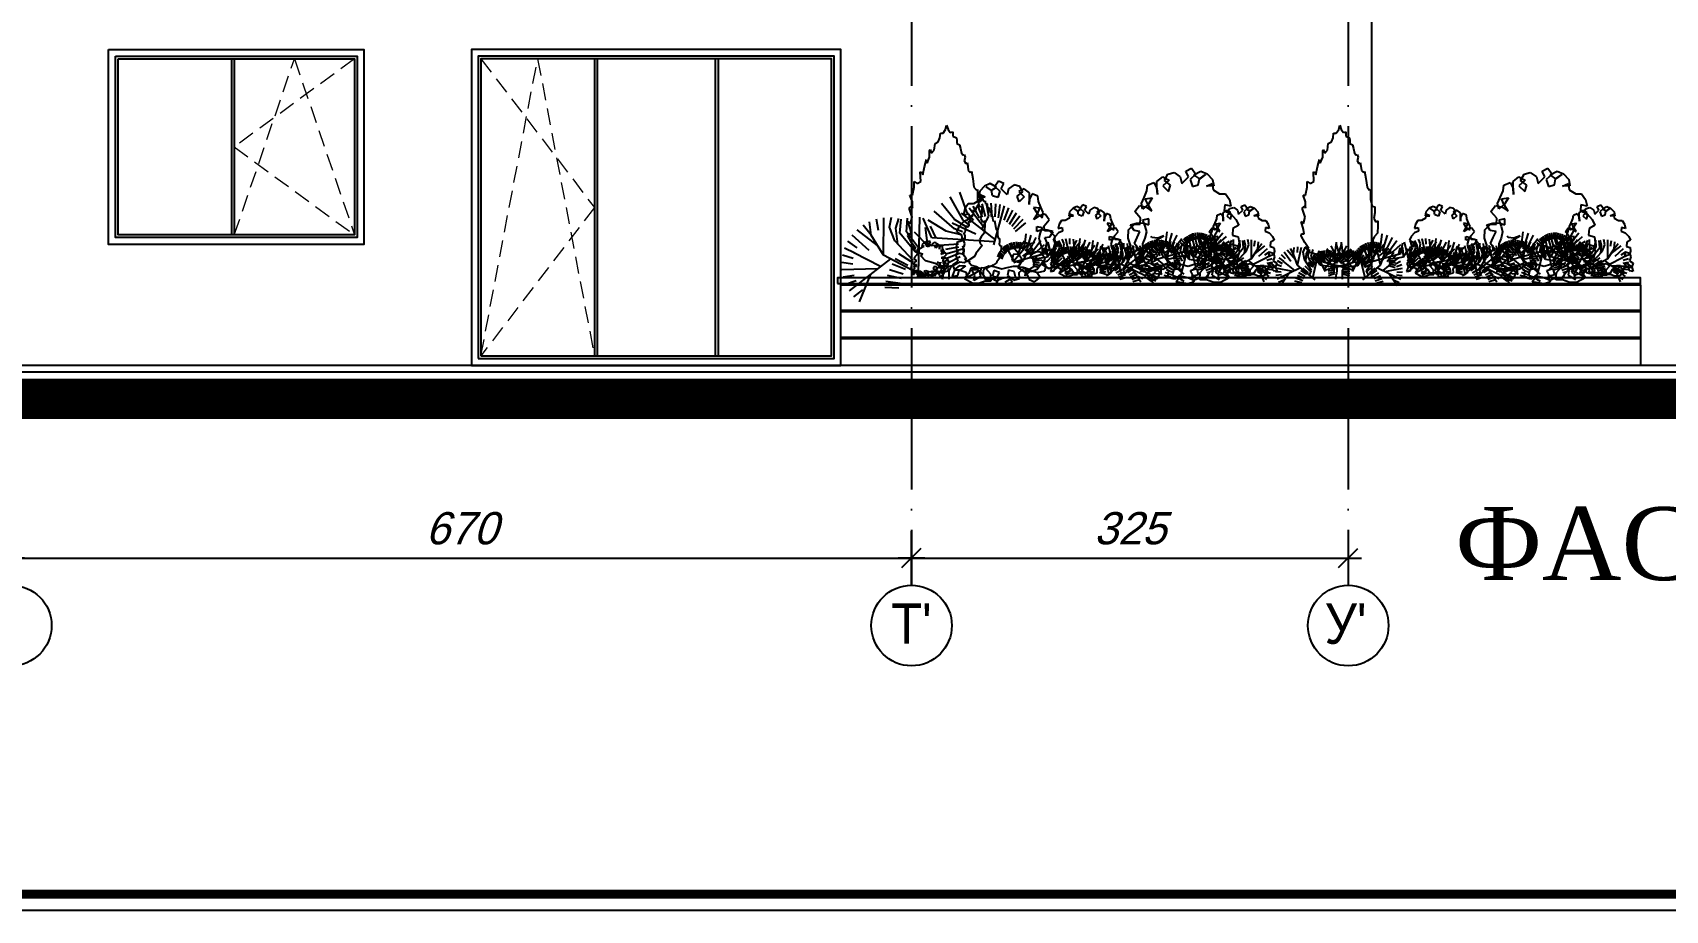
# Model space of a CAD drawing. Extents: x 9615146 to 9672346, y 4699603 to 4705703.
# Drawn here: x 9653830 to 9655045, y 4699603 to 4700256 of the extents above; entities that cross this region are included whole.
import ezdxf
from ezdxf.enums import TextEntityAlignment as Align

# ---------------------------------------------------------------- set-up
doc = ezdxf.new("R2010")
doc.units = 0
doc.header["$LTSCALE"] = 0.5
doc.header["$MEASUREMENT"] = 0
doc.header["$PDSIZE"] = -1
doc.linetypes.add('ACAD_ISO04W100', pattern=[30, 24, -3, 0, -3])
doc.linetypes.add('DASHED', pattern=[0.75, 0.5, -0.25])
doc.layers.get('0').update_dxf_attribs({"color": 251, "linetype": 'CONTINUOUS'})
doc.layers.get('Defpoints').update_dxf_attribs({"color": 251, "linetype": 'CONTINUOUS'})
for name, color, linetype in [('_axis', 1, 'ACAD_ISO04W100'), ('_axis_num', 1, 'CONTINUOUS'), ('_dimension', 4, 'CONTINUOUS'), ('_hatch', 9, 'CONTINUOUS'), ('_table', 3, 'CONTINUOUS'), ('_text', 4, 'CONTINUOUS'), ('_vista', 75, 'CONTINUOUS'), ('fasadi', 147, 'CONTINUOUS')]:
    doc.layers.add(name, color=color, linetype=linetype)
doc.layers.add('_punk', color=8, linetype='DASHED', lineweight=9)
doc.styles.add('leg', font='arial.ttf')
doc.styles.add('POMESHTENIA', font='arial.ttf', dxfattribs={"width": 0.9})
doc.styles.add('WIN', font='swindos.shx', dxfattribs={"oblique": 17})
doc.dimstyles.new('dim_50', dxfattribs={"dimtxt": 24, "dimasz": 1, "dimexe": 30, "dimexo": 0, "dimgap": 10, "dimtad": 1, "dimdec": 1, "dimrnd": 0.5, "dimdsep": 46, "dimtxsty": 'WIN', "dimblk1": '1', "dimblk2": '1', "dimsah": 1, "dimcen": 15, "dimdle": 10, "dimse1": 1, "dimse2": 1, "dimadec": 0, "dimazin": 0, "dimtfac": 1, "dimtdec": 1, "dimtix": 1, "dimtmove": 2, "dimatfit": 3, "dimldrblk": '1', "dimfxl": 1, "dimtolj": 1, "dimarcsym": 0})

# ---------------------------------------------------------------- blocks, each defined once
blk = doc.blocks.new('TREE8-E')
for p, q in [((-8.62, 6.91), (-10, 10.02)), ((-7.19, 7.05), (-8.98, 10.44)), ((-7.42, 8.84), (-7.9, 10.7)), ((-7.42, 8.84), (-6.79, 10.78)), ((-6.94, 5.39), (-4.62, 10.43)), ((-6.11, 9.06), (-5.69, 10.69)), ((-4.45, 8.81), (-3.55, 10.05)), ((-11.26, 6.78), (-12.51, 7.9)), ((-10.72, 7.44), (-11.79, 8.73)), ((-10.09, 8), (-10.95, 9.45)), ((-8.04, 4.03), (-10.82, 7.5)), ((-6.94, 5.39), (-7.42, 8.84)), ((-4.54, 6.64), (-4.45, 8.81)), ((-4.32, 6), (-3.61, 8.28)), ((-3.61, 8.28), (-2.65, 9.42)), ((-3.37, 7.39), (-2.35, 9.19)), ((-2.44, 3.89), (-3.37, 7.39)), ((-3.33, 0.76), (0.33, 8.32)), ((-2.38, 7.14), (-1.43, 8.96)), ((0.67, 4.77), (0.71, 7.98)), ((3.03, 4.83), (1.24, 7.41)), ((4.3, 4.6), (2.6, 8.27)), ((4.87, 5.91), (4.09, 8.87)), ((6, 5.26), (5.67, 9.21)), ((6.98, 6.04), (7.28, 9.27)), ((-8.62, 3.89), (-13.52, 5.93)), ((-11.68, 6.05), (-13.1, 6.95)), ((-2.76, 0.04), (-6.94, 5.39)), ((-3.26, 2.93), (-4.54, 6.64)), ((-1.73, 4.24), (-2.38, 7.14)), ((-0.38, 3.93), (-1.32, 6.6)), ((-0.38, 3.93), (0.43, 6.59)), ((1.23, 4.49), (1.23, 6.45)), ((6.86, 2.61), (4.33, 5.51)), ((6.02, 4.2), (4.87, 5.91)), ((6.46, 4.38), (6, 5.26)), ((9.16, 0.67), (6.19, 6.34)), ((7.4, 4.58), (6.98, 6.04)), ((8.33, 3.11), (7.54, 6.56)), ((8.35, 4.58), (8.22, 6.56)), ((8.82, 4.51), (8.9, 6.49)), ((9.28, 4.39), (9.57, 6.35)), ((9.73, 4.22), (10.22, 6.14)), ((10.16, 4.01), (10.84, 5.86)), ((10.56, 3.75), (11.43, 5.52)), ((10.93, 3.45), (11.99, 5.12)), ((-12.21, 3.59), (-13.88, 3.75)), ((-12.16, 4.44), (-13.79, 4.86)), ((-6.22, 4.47), (-13.79, 2.65)), ((-9.89, 3.59), (-13.12, 0.55)), ((-5.43, 1.62), (-7.01, 3.05)), ((-4.86, 2.09), (-6.31, 3.65)), ((-4.25, 2.5), (-5.56, 4.18)), ((-3.61, 2.86), (-4.77, 4.65)), ((-4.11, 1.77), (-3.26, 2.93)), ((1.9, 3.05), (-0.38, 3.93)), ((8.96, 0.42), (0.67, 4.77)), ((3.93, 2.31), (1.9, 3.05)), ((4.83, 3.42), (3.03, 4.83)), ((5.2, 3.72), (4.3, 4.6)), ((7.99, 2.91), (9.73, 4.22)), ((8.64, 0.04), (12.5, 4.67)), ((11.57, 2.74), (12.95, 4.16)), ((11.84, 2.34), (13.36, 3.61)), ((12.05, 1.92), (13.7, 3.02)), ((-11.9, 1.94), (-13.54, 1.57)), ((-6.86, -0.04), (-8.75, 0.93)), ((-6.43, 0.55), (-8.23, 1.68)), ((-5.95, 1.11), (-7.65, 2.39)), ((3.35, 0.5), (1.38, 0.37)), ((3.43, 0.97), (1.45, 1.05)), ((3.55, 1.44), (1.59, 1.72)), ((3.72, 1.88), (1.8, 2.37)), ((12.23, 1.47), (13.98, 2.4)), ((12.35, 1.01), (14.19, 1.75)), ((12.43, 0.54), (14.34, 1.08))]:
    blk.add_line(p, q)
blk = doc.blocks.new('_TREE03')
for p, q in [((-26, 1087), (-7, 1114)), ((-7, 1114), (1, 1146)), ((1, 1146), (12, 1114)), ((12, 1114), (28, 1092)), ((28, 1092), (47, 1098)), ((47, 1098), (47, 1065)), ((-91, 962), (-84, 1011)), ((-84, 1011), (-61, 1022)), ((-61, 1022), (-49, 1054)), ((-49, 1054), (-45, 1087)), ((-45, 1087), (-26, 1087)), ((47, 1065), (74, 1054)), ((74, 1054), (77, 1033)), ((77, 1033), (77, 1011)), ((77, 1011), (97, 1000)), ((97, 1000), (104, 973)), ((104, 973), (112, 940)), ((-164, 837), (-149, 892)), ((-149, 892), (-145, 865)), ((-145, 865), (-126, 908)), ((-126, 957), (-122, 967)), ((-126, 908), (-126, 957)), ((-122, 967), (-111, 940)), ((-111, 940), (-91, 962)), ((112, 940), (124, 924)), ((124, 924), (131, 930)), ((131, 930), (139, 908)), ((139, 908), (131, 881)), ((131, 881), (143, 859)), ((143, 859), (154, 870)), ((154, 870), (158, 843)), ((-195, 799), (-183, 794)), ((-191, 729), (-195, 799)), ((-183, 794), (-176, 778)), ((-176, 778), (-164, 837)), ((158, 843), (162, 810)), ((162, 810), (177, 794)), ((177, 794), (185, 805)), ((185, 805), (196, 751)), ((196, 751), (204, 686)), ((-272, 626), (-253, 626)), ((-253, 577), (-272, 626)), ((-253, 626), (-241, 686)), ((-241, 729), (-218, 713)), ((-241, 686), (-241, 729)), ((-218, 713), (-191, 729)), ((204, 686), (223, 664)), ((223, 664), (231, 669)), ((231, 669), (231, 594)), ((-279, 529), (-260, 545)), ((-256, 463), (-279, 529)), ((-260, 545), (-253, 529)), ((-253, 529), (-253, 577)), ((231, 594), (242, 545)), ((242, 545), (262, 539)), ((262, 496), (254, 453)), ((262, 539), (262, 496)), ((-268, 371), (-287, 431)), ((-287, 431), (-268, 415)), ((-268, 415), (-256, 463)), ((-264, 339), (-268, 371)), ((254, 453), (269, 426)), ((269, 426), (285, 436)), ((285, 398), (281, 344)), ((285, 436), (285, 398)), ((-287, 323), (-283, 339)), ((-260, 274), (-287, 323)), ((-283, 339), (-264, 339)), ((-229, 230), (-260, 274)), ((265, 252), (219, 192)), ((258, 317), (246, 295)), ((246, 295), (250, 268)), ((250, 268), (265, 252)), ((281, 344), (258, 317)), ((-229, 203), (-256, 241)), ((-256, 241), (-229, 230)), ((-176, 187), (-229, 203)), ((-191, 176), (-176, 187)), ((-157, 138), (-191, 176)), ((-84, 117), (-157, 138)), ((100, 127), (58, 106)), ((131, 122), (100, 127)), ((166, 144), (131, 122)), ((208, 171), (166, 144)), ((219, 192), (208, 171)), ((-61, 106), (-84, 117)), ((-61, 106), (-33, 98)), ((-33, 98), (-7, 100)), ((-29, 1), (-22, 41)), ((-18, 99), (-22, 41)), ((24, 95), (-7, 100)), ((35, 99), (21, 68)), ((21, 1), (21, 68)), ((58, 106), (24, 95))]:
    blk.add_line(p, q)
blk = doc.blocks.new('_TREE16')
for p, q in [((-13.8, 152), (-22.1, 148.4)), ((-4.5, 146.9), (-13.8, 152)), ((-1.4, 155.7), (-7.1, 147.9)), ((6.3, 152), (-1.4, 155.7)), ((2.7, 144.3), (6.3, 152)), ((-29.4, 140.7), (-30.9, 132.4)), ((-30.9, 132.4), (-21.1, 131.8)), ((-28.8, 135.5), (-29.9, 127.2)), ((-22.1, 148.4), (-29.4, 140.7)), ((-21.1, 131.8), (-28.8, 135.5)), ((-11.8, 141.7), (-20, 147.4)), ((-20, 147.4), (-12.3, 141.7)), ((-12.3, 141.7), (-4.5, 146.9)), ((-10.2, 133.9), (-11.8, 141.7)), ((-2.4, 131.4), (-10.2, 133.9)), ((-7.1, 147.9), (0.7, 140.7)), ((0.7, 140.7), (-2.4, 131.4)), ((11.5, 135.5), (2.7, 144.3)), ((13.6, 144.3), (11.5, 135.5)), ((21.9, 150), (13.6, 144.3)), ((30.2, 147.9), (21.9, 150)), ((26.5, 133.4), (34.8, 139.6)), ((29.1, 125.1), (26.5, 133.4)), ((36.9, 144.3), (28.6, 140.1)), ((28.6, 140.1), (36.9, 132.4)), ((36.9, 132.4), (29.1, 125.1)), ((34.8, 139.6), (30.2, 147.9)), ((44.6, 138.1), (36.9, 144.3)), ((44.1, 121), (44.6, 130.3)), ((44.6, 130.3), (44.6, 138.1)), ((48.8, 137), (44.6, 128.8)), ((57.1, 133.4), (48.8, 137)), ((58.1, 125.6), (57.1, 133.4)), ((-51.6, 114.3), (-53.7, 105.4)), ((-46.4, 122), (-51.6, 114.3)), ((-38.7, 122), (-46.4, 122)), ((-29.9, 127.2), (-38.7, 122)), ((44.6, 128.8), (44.1, 121)), ((60.1, 115.3), (50.8, 116.3)), ((50.8, 116.3), (56, 108)), ((56.5, 107), (60.1, 115.3)), ((61.7, 116.9), (58.1, 125.6)), ((65.3, 109.1), (61.7, 116.9)), ((63.8, 101.3), (65.3, 109.1)), ((-60.4, 87.8), (-64, 80.1)), ((-53.1, 95.6), (-60.4, 87.8)), ((-53.7, 105.4), (-45.4, 107)), ((-44.8, 99.2), (-53.1, 95.6)), ((-45.4, 107), (-44.8, 99.2)), ((51.4, 98.7), (56.5, 107)), ((59.1, 103.9), (51.4, 98.7)), ((55.5, 80.6), (55.5, 88.4)), ((55.5, 88.4), (63.8, 86.8)), ((56, 108), (63.8, 101.3)), ((67.9, 106.5), (59.1, 103.9)), ((63.8, 86.8), (60.7, 79)), ((66.4, 89.4), (74.1, 98.2)), ((66.9, 81.6), (66.4, 89.4)), ((74.1, 98.2), (67.9, 106.5)), ((-64, 80.1), (-56.3, 75.9)), ((-55.7, 67.1), (-63.5, 64.5)), ((-56.3, 75.9), (-55.7, 67.1)), ((46.2, 59.9), (35.3, 66.1)), ((35.3, 66.1), (43.6, 63)), ((51.4, 64), (52.4, 65.6)), ((63.3, 83.2), (55.5, 80.6)), ((60.7, 79), (58.6, 71.3)), ((58.6, 71.3), (60.7, 63)), ((71.6, 82.7), (63.3, 83.2)), ((74.6, 81.6), (66.9, 81.6)), ((67.4, 71.8), (75.1, 72.9)), ((71, 64), (67.4, 71.8)), ((79.8, 80.6), (71.6, 82.7)), ((82.4, 73.9), (74.6, 81.6)), ((75.1, 72.9), (79.8, 80.6)), ((82.9, 63), (82.4, 73.9)), ((-61.9, 52.6), (-65, 44.9)), ((-65, 44.9), (-61.9, 36.6)), ((-63.5, 64.5), (-64.5, 56.8)), ((-64.5, 56.8), (-62.4, 49)), ((-62.4, 49), (-53.1, 46.9)), ((-53.7, 55.2), (-61.9, 52.6)), ((-53.1, 46.9), (-53.7, 55.2)), ((20.3, 46.4), (18.3, 37.6)), ((28.1, 46.9), (20.3, 46.4)), ((34.3, 38.2), (28.1, 46.9)), ((35.8, 37.6), (40, 46.4)), ((40, 46.4), (50.3, 51.1)), ((43.6, 63), (51.4, 64)), ((44.6, 42.3), (52.4, 50.6)), ((50.3, 51.1), (46.2, 59.9)), ((55.5, 44.3), (50.8, 36.6)), ((52.4, 50.6), (60.1, 51.1)), ((63.8, 46.4), (55.5, 44.3)), ((60.1, 51.1), (67.9, 41.3)), ((60.7, 63), (63.8, 55.2)), ((63.8, 55.2), (63.8, 46.4)), ((68.4, 47.5), (74.6, 55.8)), ((76.7, 45.4), (68.4, 47.5)), ((74.6, 55.8), (71, 64)), ((71.6, 37.1), (78.8, 44.9)), ((85, 38.2), (76.7, 45.4)), ((78.8, 44.9), (79.8, 53.7)), ((79.8, 53.7), (82.9, 63)), ((-67.1, 23.1), (-70.2, 13.8)), ((-61.9, 36.6), (-69.7, 31.4)), ((-69.7, 31.4), (-67.1, 23.7)), ((-67.1, 23.7), (-58.8, 30.4)), ((-58.8, 23.1), (-67.1, 23.1)), ((-61.9, 15.4), (-59.9, 23.7)), ((-59.9, 23.7), (-49.5, 20.5)), ((-58.8, 30.4), (-50.5, 29.9)), ((-50.5, 29.9), (-58.8, 23.1)), ((-42.8, 26.3), (-45.4, 18.5)), ((-34.5, 26.3), (-42.8, 26.3)), ((-41.2, 23.7), (-32.9, 24.2)), ((-36.6, 15.9), (-41.2, 23.7)), ((-39.2, 17.4), (-29.9, 22.6)), ((-25.7, 17.9), (-34.5, 26.3)), ((-32.9, 24.2), (-24.7, 17.4)), ((-29.9, 22.6), (-28.3, 13.8)), ((-20.5, 25.7), (-12.8, 29.9)), ((-12.8, 17.4), (-20.5, 25.7)), ((-12.8, 29.9), (-5, 27.8)), ((-8.2, 22.6), (-10.2, 14.4)), ((0.1, 20), (-8.2, 22.6)), ((-5, 27.8), (3.3, 25.2)), ((3.3, 25.2), (11.5, 27.3)), ((11.5, 27.3), (20.8, 29.3)), ((13.6, 23.1), (12, 15.4)), ((21.9, 21.1), (13.6, 23.1)), ((18.3, 37.6), (28.1, 35)), ((20.8, 29.3), (28.6, 29.3)), ((35.3, 27.3), (27, 27.8)), ((27, 27.8), (36.9, 21.1)), ((28.1, 35), (35.8, 37.6)), ((28.6, 29.3), (34.3, 38.2)), ((29.1, 20), (37.9, 27.3)), ((44.1, 24.2), (35.3, 27.3)), ((37.9, 27.3), (40.5, 18.5)), ((38.4, 14.8), (39.5, 22.6)), ((46.2, 22.1), (38.4, 14.8)), ((39.5, 22.6), (48.2, 22.6)), ((52.4, 28.8), (44.1, 24.2)), ((55.5, 38.7), (44.6, 42.3)), ((55.5, 20), (46.2, 22.1)), ((48.2, 21.6), (56, 24.7)), ((48.2, 22.6), (56.5, 20)), ((50.8, 36.6), (52.4, 28.8)), ((63.3, 37.6), (55.5, 38.7)), ((56, 24.7), (63.3, 34)), ((56.5, 20), (67.4, 22.1)), ((67.9, 41.3), (63.3, 32.4)), ((69.4, 29.9), (63.3, 37.6)), ((63.3, 34), (71.6, 37.1)), ((63.3, 32.4), (73.6, 25.7)), ((67.4, 22.1), (69.4, 29.9)), ((73.6, 25.7), (81.9, 29.9)), ((81.9, 29.9), (85, 38.2)), ((-70.2, 13.8), (-61.9, 15.4)), ((-45.4, 18.5), (-52.1, 10.7)), ((-52.1, 10.7), (-39.7, 4)), ((-49.5, 20.5), (-49, 12.2)), ((-49, 12.2), (-39.2, 17.4)), ((-39.7, 4), (-30.9, 4)), ((-38.1, 8.1), (-36.6, 15.9)), ((-28.3, 13.8), (-38.1, 8.1)), ((-30.9, 4), (-21.1, 7.6)), ((-20, 10.2), (-25.7, 17.9)), ((-24.7, 17.4), (-21.1, 9.2)), ((-21.1, 9.2), (-13.3, 9.7)), ((-21.1, 7.6), (-12.3, 7.6)), ((-12.3, 10.7), (-20, 10.2)), ((-13.3, 9.7), (-4.5, 11.2)), ((-12.3, 7.6), (-12.8, 17.4)), ((-4.5, 7.1), (-12.3, 10.7)), ((-10.2, 14.4), (-0.9, 12.2)), ((-4.5, 11.2), (0.1, 20)), ((-0.9, 12.2), (-4.5, 4.5)), ((3.8, 10.7), (-4.5, 7.1)), ((-4.5, 4.5), (3.8, 2.4)), ((13.6, 12.8), (3.8, 10.7)), ((3.8, 2.4), (11.5, 3.5)), ((8.4, 5.5), (16.2, 10.2)), ((11.5, 3.5), (19.3, 5)), ((12, 15.4), (21.3, 8.6)), ((19.3, 5), (13.6, 12.8)), ((16.2, 10.2), (23.9, 13.3)), ((21.3, 8.6), (29.6, 10.7)), ((23.9, 13.3), (21.9, 21.1)), ((29.6, 10.7), (29.1, 20)), ((36.9, 21.1), (48.2, 21.6)), ((40.5, 18.5), (44.1, 9.2)), ((44.1, 9.2), (52.4, 6)), ((52.4, 6), (60.7, 12.2)), ((60.7, 12.2), (55.5, 20))]:
    blk.add_line(p, q)
blk = doc.blocks.new('1')
for p, q in [((0, 20), (0, -20)), ((-10, 0), (10, 0)), ((-7.1, -7.1), (7.1, 7.1))]:
    blk.add_line(p, q)
blk = doc.blocks.new('*D67')
at = {"layer": '_dimension', "color": 0, "lineweight": -2, "ltscale": 30, "transparency": 16777216}
blk.add_line((9653814.9, 4699865.5), (9654482.9, 4699865.5), dxfattribs=at)
at = {"layer": 'Defpoints', "color": 0, "ltscale": 30, "transparency": 16777216}
for p in [(9654483.9, 4699865.5), (9653813.9, 4699845.3), (9654483.9, 4699845.3)]:
    blk.add_point(p, dxfattribs=at)
at = {"layer": '_dimension', "color": 0, "lineweight": -2, "ltscale": 30, "transparency": 16777216, "rotation": 180}
blk.add_blockref('1', (9653813.9, 4699865.5), dxfattribs=at)
at = {"layer": '_dimension', "color": 0, "lineweight": -2, "ltscale": 30, "transparency": 16777216}
blk.add_blockref('1', (9654483.9, 4699865.5), dxfattribs=at)
at = {"layer": '_dimension', "color": 0, "ltscale": 30, "transparency": 16777216, "insert": (9654148.9, 4699887.5), "char_height": 24, "attachment_point": 5, "style": 'WIN'}
blk.add_mtext('\\A1;670', dxfattribs=at)
blk = doc.blocks.new('*D68')
at = {"layer": '_dimension', "color": 0, "lineweight": -2, "ltscale": 30, "transparency": 16777216}
blk.add_line((9654484.9, 4699865.5), (9654807.9, 4699865.5), dxfattribs=at)
at = {"layer": 'Defpoints', "color": 0, "ltscale": 30, "transparency": 16777216}
for p in [(9654808.9, 4699865.5), (9654483.9, 4699845.3), (9654808.9, 4699845.3)]:
    blk.add_point(p, dxfattribs=at)
at = {"layer": '_dimension', "color": 0, "lineweight": -2, "ltscale": 30, "transparency": 16777216, "rotation": 180}
blk.add_blockref('1', (9654483.9, 4699865.5), dxfattribs=at)
at = {"layer": '_dimension', "color": 0, "lineweight": -2, "ltscale": 30, "transparency": 16777216}
blk.add_blockref('1', (9654808.9, 4699865.5), dxfattribs=at)
at = {"layer": '_dimension', "color": 0, "ltscale": 30, "transparency": 16777216, "insert": (9654646.4, 4699887.5), "char_height": 24, "attachment_point": 5, "style": 'WIN'}
blk.add_mtext('\\A1;325', dxfattribs=at)

msp = doc.modelspace()

# ---------------------------------------------------------------- linework, layer by layer
at = {"layer": '_axis', "ltscale": 10}
for p, q in [((9654483.94, 4702288.08), (9654483.94, 4699845.26)), ((9654808.94, 4702288.08), (9654808.94, 4699845.26))]:
    msp.add_line(p, q, dxfattribs=at)
at = {"layer": '_axis_num'}
for centre in [(9653813.94, 4699815.26), (9654483.94, 4699815.26), (9654808.94, 4699815.26)]:
    msp.add_circle(centre, 30, dxfattribs=at)
at = {"layer": '_hatch', "color": 252, "ltscale": 10, "const_width": 30}
msp.add_lwpolyline([(9655131.44, 4699983.84), (9652350.56, 4699983.84)], dxfattribs=at)
at = {"layer": '_punk', "ltscale": 50}
for p, q in [((9654069.44, 4700236.84), (9653979.94, 4700171.34)), ((9653979.94, 4700105.84), (9654024.69, 4700236.84)), ((9654024.69, 4700236.84), (9654069.44, 4700105.84)), ((9654163.44, 4700236.84), (9654247.94, 4700126.34)), ((9654163.44, 4700015.84), (9654205.69, 4700236.84)), ((9654205.69, 4700236.84), (9654247.94, 4700015.84)), ((9653979.94, 4700171.34), (9654069.44, 4700105.84)), ((9654247.94, 4700126.34), (9654163.44, 4700015.84)), ((9652241.53, 4700008.84), (9655278.39, 4700008.84)), ((9652241.53, 4700003.84), (9655278.39, 4700003.84)), ((9652241.53, 4699983.84), (9655278.39, 4699983.84))]:
    msp.add_line(p, q, dxfattribs=at)
at = {"layer": '_table', "ltscale": 10}
msp.add_lwpolyline([(9651746.03, 4702603.38), (9660046.03, 4702603.38), (9660046.03, 4699603.38), (9651746.03, 4699603.38)], close=True, dxfattribs=at)
at = {"layer": '_table', "ltscale": 10, "const_width": 6.84}
msp.add_lwpolyline([(9651897.71, 4702591.38), (9660034.03, 4702591.38), (9660034.03, 4699615.38), (9651897.71, 4699615.38)], close=True, dxfattribs=at)
at = {"layer": 'fasadi', "ltscale": 40}
for p, q in [((9653977.94, 4700236.84), (9653977.94, 4700105.84)), ((9653979.94, 4700236.84), (9653979.94, 4700105.84)), ((9654247.94, 4700236.84), (9654247.94, 4700015.84)), ((9654249.94, 4700236.84), (9654249.94, 4700015.84)), ((9654337.94, 4700236.84), (9654337.94, 4700015.84)), ((9654339.94, 4700236.84), (9654339.94, 4700015.84)), ((9654826.44, 4700203.84), (9654826.44, 4700203.84)), ((9654431.44, 4700049.84), (9655026.44, 4700049.84)), ((9654431.44, 4700048.84), (9655026.44, 4700048.84)), ((9654431.44, 4700029.84), (9655026.44, 4700029.84)), ((9654431.44, 4700028.84), (9655026.44, 4700028.84))]:
    msp.add_line(p, q, dxfattribs=at)
for points in [[(9654826.44, 4700073.84), (9654826.44, 4701543.84), (9654156.44, 4701543.84)], [(9654156.44, 4700008.84), (9654431.44, 4700008.84), (9654431.44, 4700243.84), (9654156.44, 4700243.84), (9654156.44, 4700008.84)], [(9654161.44, 4700013.84), (9654426.44, 4700013.84), (9654426.44, 4700238.84), (9654161.44, 4700238.84), (9654161.44, 4700013.84)], [(9654163.44, 4700015.84), (9654424.44, 4700015.84), (9654424.44, 4700236.84), (9654163.44, 4700236.84), (9654163.44, 4700015.84)], [(9655131.44, 4700008.84), (9652350.56, 4700008.84)], [(9655131.44, 4700003.84), (9652350.56, 4700003.84)]]:
    msp.add_lwpolyline(points, dxfattribs=at)
for points in [[(9653886.44, 4700243.84), (9654076.44, 4700243.84), (9654076.44, 4700098.84), (9653886.44, 4700098.84)], [(9653891.44, 4700238.84), (9654071.44, 4700238.84), (9654071.44, 4700103.84), (9653891.44, 4700103.84)], [(9653893.44, 4700236.84), (9654069.44, 4700236.84), (9654069.44, 4700105.84), (9653893.44, 4700105.84)], [(9654428.94, 4700069.84), (9655026.44, 4700069.84), (9655026.44, 4700073.84), (9654428.94, 4700073.84)], [(9654431.44, 4700068.84), (9655026.44, 4700068.84), (9655026.44, 4700008.84), (9654431.44, 4700008.84)]]:
    msp.add_lwpolyline(points, close=True, dxfattribs=at)

# ---------------------------------------------------------------- block references
at = {"layer": '_vista', "ltscale": 10}
for name, p, xscale, yscale, zscale in [('_TREE03', (9654509.98, 4700072.8), 0.09999999962747097, 0.09999999962747097, 0.09999999962747097), ('_TREE03', (9654802.54, 4700072.8), 0.09999999962747097, 0.09999999962747097, 0.09999999962747097), ('_TREE16', (9654549.39, 4700068.02), 0.5, 0.5, 0.5), ('_TREE16', (9654691.59, 4700068.22), -0.5599999986588955, 0.5600000005215406, 0.5599999999999999), ('_TREE16', (9654956.69, 4700068.22), -0.5599999986588955, 0.5600000005215406, 0.5599999999999999), ('_TREE03', (9654536.42, 4700076.26), 0.05000000074505806, 0.05000000074505806, 0.05000000074505806), ('_TREE16', (9654611.87, 4700073.84), 0.349999999627471, 0.349999999627471, 0.349999999627471), ('_TREE16', (9654731.43, 4700073.84), -0.349999999627471, 0.3500000005587935, 0.35), ('_TREE16', (9654876.96, 4700073.84), 0.349999999627471, 0.349999999627471, 0.349999999627471), ('_TREE16', (9654996.52, 4700073.84), -0.349999999627471, 0.3500000005587935, 0.35), ('_TREE16', (9654496.93, 4700074.09), 0.1749999988824129, 0.1749999988824129, 0.1749999988824129)]:
    msp.add_blockref(name, p, dxfattribs=dict(at, xscale=xscale, yscale=yscale, zscale=zscale))
for p, xscale, yscale, zscale, rotation in [((9654505.82, 4700080.49), 5.000000000001784, 5.000000000001784, 5.000000000001784, 24.23477615562877), ((9654715.73, 4700083.09), -2.500000000000892, 2.5, 2.5, 335.7652238443712), ((9654980.82, 4700083.09), -2.500000000000892, 2.5, 2.5, 335.7652238443712), ((9654582.04, 4700080.07), -2.500000001070115, 2.5, 2.5, 347.6649172583065), ((9654622.24, 4700076.72), -2.500000001468029, 2.5, 2.5, 347.6649172166033), ((9654631.85, 4700075.07), -2.500000001070115, 2.5, 2.5, 347.6649172583065), ((9654686.95, 4700081.72), -2.500000001468029, 2.5, 2.5, 347.6649172166033), ((9654693.72, 4700078.09), 2.500000000672201, 2.500000000672201, 2.500000000672201, 12.33508269999027), ((9654791.06, 4700073.87), 2.500000001070115, 2.500000001070115, 2.500000001070115, 12.33508274169349), ((9654813.07, 4700073.84), -2.500000001070115, 2.5, 2.5, 347.6649172583065), ((9654847.14, 4700080.07), -2.500000001070115, 2.5, 2.5, 347.6649172583065), ((9654887.33, 4700076.72), -2.500000001468029, 2.5, 2.5, 347.6649172166033), ((9654896.95, 4700075.07), -2.500000001070115, 2.5, 2.5, 347.6649172583065), ((9654952.04, 4700081.72), -2.500000001468029, 2.5, 2.5, 347.6649172166033), ((9654958.81, 4700078.09), 2.500000000672201, 2.500000000672201, 2.500000000672201, 12.33508269999027)]:
    msp.add_blockref('TREE8-E', p, dxfattribs=dict(at, xscale=xscale, yscale=yscale, zscale=zscale, rotation=rotation))

# ---------------------------------------------------------------- texts
at = {"layer": '_axis_num', "style": 'POMESHTENIA', "width": 0.9}
for s, p in [("T'", (9654468.73, 4699816.69)), ("У'", (9654791.44, 4699816.69))]:
    msp.add_text(s, height=30, rotation=360, dxfattribs=at).set_placement(p, align=Align.MIDDLE_LEFT)
at = {"layer": '_text', "color": 148, "insert": (9654888.48, 4699903.41), "char_height": 125, "width": 1323.9349, "attachment_point": 1, "rotation": 0, "style": 'leg'}
msp.add_mtext('{\\fGeorgia|b0|i0|c204|p18;\\H0.434x;ФАСАД\\fGeorgia|b0|i0|c0|p18;A\\fGeorgia|b0|i0|c204|p18; ЗАПАД}', dxfattribs=at)

# ---------------------------------------------------------------- dimensions: what is measured, and where the dimension line sits
at = {"layer": '_dimension', "ltscale": 30}
for base, p1, p2, picture, middle in [((9654483.94, 4699865.52), (9653813.94, 4699845.26), (9654483.94, 4699845.26), '*D67', (9654148.94, 4699887.52)), ((9654808.94, 4699865.52), (9654483.94, 4699845.26), (9654808.94, 4699845.26), '*D68', (9654646.44, 4699887.52))]:
    dim = msp.add_linear_dim(base=base, p1=p1, p2=p2, dimstyle='dim_50', dxfattribs=at)
    dim.commit()
    dim.dimension.update_dxf_attribs({"geometry": picture, "text_midpoint": middle})

doc.saveas('drawing.dxf')
